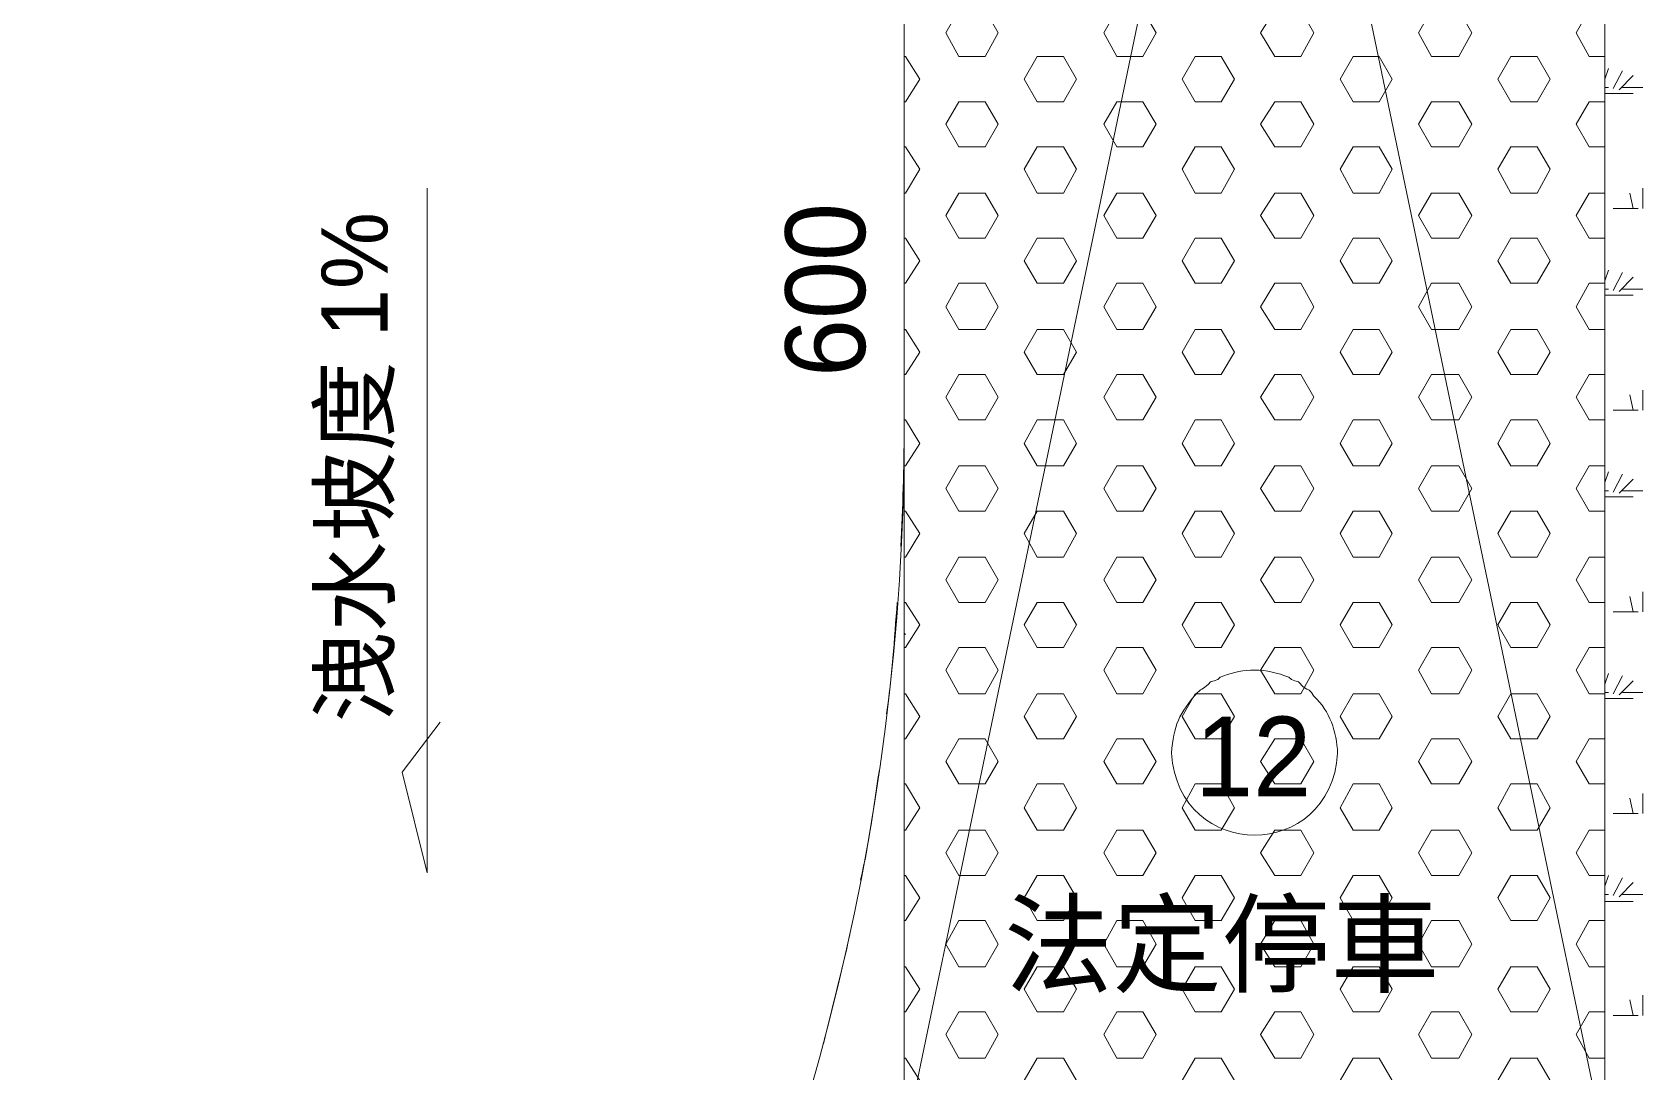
# Model space of a CAD drawing. Header units: millimetres. Extents: x 0 to 31017, y 0 to 21335.
# Drawn here: x 10418 to 10994, y 3394 to 3765 of the extents above; entities that cross this region are included whole.
import ezdxf
from ezdxf import colors
from ezdxf.entities.mleader import LeaderData, LeaderLine
from ezdxf.enums import TextEntityAlignment as Align
from ezdxf.math import Vec2, Vec3

# ---------------------------------------------------------------- set-up
doc = ezdxf.new("R2010")
doc.units = ezdxf.units.MM
doc.layers.add('PDF_幾何圖形', color=7, linetype='Continuous')
doc.layers.add('PDF_文字', color=7, linetype='Continuous')
doc.styles.add('PDF PMingLiU', font='')
doc.styles.get("Standard").update_dxf_attribs({"font": 'arial.ttf'})
doc.styles.get('PDF PMingLiU').set_extended_font_data('PMingLiU')

# ---------------------------------------------------------------- blocks, each defined once
blk = doc.blocks.new('建築底圖1140116')
at = {"layer": 'PDF_幾何圖形', "lineweight": 0}
for points in [[(1839.01, -22577.18), (1488.86, -22577.18, -0.000209), (1488.43, -24980.84)], [(1837.74, -24945.69, 0.011407), (1839.01, -24903.78, -0.254152), (1450.33, -25617.63)]]:
    blk.add_lwpolyline(points, format="xyb", dxfattribs=at)
for points in [[(2126.08, -23358.36), (2088.82, -23358.36), (2088.82, -25158.67), (2389.01, -25158.67)], [(1839.01, -25158.67), (1839.01, -24558.7), (2088.82, -24558.7), (2088.82, -25158.67)], [(1839.01, -25408.9), (2389.01, -25283.57), (1839.01, -25158.67), (1963.91, -24558.7), (2088.82, -25158.67), (1963.91, -24558.7), (1839.01, -25158.67), (2389.01, -25283.57)], [(1839.01, -25158.67), (1839.01, -24558.7), (2088.82, -24558.7), (2088.82, -25158.67)], [(1867.8, -24754.32), (1858.49, -24754.32), (1853.83, -24762.36), (1858.49, -24770.83), (1867.8, -24770.83), (1872.46, -24762.36)], [(1924.11, -24754.32), (1914.8, -24754.32), (1910.14, -24762.36), (1914.8, -24770.83), (1924.11, -24770.83), (1928.77, -24762.36)], [(1980.43, -24754.32), (1971.11, -24754.32), (1966.03, -24762.36), (1971.11, -24770.83), (1980.43, -24770.83), (1985.08, -24762.36)], [(2036.74, -24754.32), (2027, -24754.32), (2022.34, -24762.36), (2027, -24770.83), (2036.74, -24770.83), (2041.4, -24762.36)], [(1895.75, -24770.83), (1886.43, -24770.83), (1881.77, -24778.87), (1886.43, -24786.92), (1895.75, -24786.92), (1900.4, -24778.87)], [(1952.06, -24770.83), (1942.74, -24770.83), (1938.09, -24778.87), (1942.74, -24786.92), (1952.06, -24786.92), (1956.72, -24778.87)], [(2008.37, -24770.83), (1999.06, -24770.83), (1994.4, -24778.87), (1999.06, -24786.92), (2008.37, -24786.92), (2013.03, -24778.87)], [(2064.68, -24770.83), (2055.37, -24770.83), (2050.71, -24778.87), (2055.37, -24786.92), (2064.68, -24786.92), (2069.34, -24778.87)], [(1867.8, -24786.92), (1858.49, -24786.92), (1853.83, -24794.96), (1858.49, -24803.01), (1867.8, -24803.01), (1872.46, -24794.96)], [(1924.11, -24786.92), (1914.8, -24786.92), (1910.14, -24794.96), (1914.8, -24803.01), (1924.11, -24803.01), (1928.77, -24794.96)], [(1980.43, -24786.92), (1971.11, -24786.92), (1966.03, -24794.96), (1971.11, -24803.01), (1980.43, -24803.01), (1985.08, -24794.96)], [(2036.74, -24786.92), (2027, -24786.92), (2022.34, -24794.96), (2027, -24803.01), (2036.74, -24803.01), (2041.4, -24794.96)], [(1895.75, -24803.01), (1886.43, -24803.01), (1881.77, -24811.05), (1886.43, -24819.52), (1895.75, -24819.52), (1900.4, -24811.05)], [(1952.06, -24803.01), (1942.74, -24803.01), (1938.09, -24811.05), (1942.74, -24819.52), (1952.06, -24819.52), (1956.72, -24811.05)], [(2008.37, -24803.01), (1999.06, -24803.01), (1994.4, -24811.05), (1999.06, -24819.52), (2008.37, -24819.52), (2013.03, -24811.05)], [(2064.68, -24803.01), (2055.37, -24803.01), (2050.71, -24811.05), (2055.37, -24819.52), (2064.68, -24819.52), (2069.34, -24811.05)], [(1867.8, -24819.52), (1858.49, -24819.52), (1853.83, -24827.56), (1858.49, -24835.61), (1867.8, -24835.61), (1872.46, -24827.56)], [(1924.11, -24819.52), (1914.8, -24819.52), (1910.14, -24827.56), (1914.8, -24835.61), (1924.11, -24835.61), (1928.77, -24827.56)], [(1980.43, -24819.52), (1971.11, -24819.52), (1966.03, -24827.56), (1971.11, -24835.61), (1980.43, -24835.61), (1985.08, -24827.56)], [(2036.74, -24819.52), (2027, -24819.52), (2022.34, -24827.56), (2027, -24835.61), (2036.74, -24835.61), (2041.4, -24827.56)], [(1895.75, -24835.61), (1886.43, -24835.61), (1881.77, -24843.65), (1886.43, -24851.7), (1895.75, -24851.7), (1900.4, -24843.65)], [(1952.06, -24835.61), (1942.74, -24835.61), (1938.09, -24843.65), (1942.74, -24851.7), (1952.06, -24851.7), (1956.72, -24843.65)], [(2008.37, -24835.61), (1999.06, -24835.61), (1994.4, -24843.65), (1999.06, -24851.7), (2008.37, -24851.7), (2013.03, -24843.65)], [(2064.68, -24835.61), (2055.37, -24835.61), (2050.71, -24843.65), (2055.37, -24851.7), (2064.68, -24851.7), (2069.34, -24843.65)], [(1867.8, -24851.7), (1858.49, -24851.7), (1853.83, -24860.17), (1858.49, -24868.21), (1867.8, -24868.21), (1872.46, -24860.17)], [(1924.11, -24851.7), (1914.8, -24851.7), (1910.14, -24860.17), (1914.8, -24868.21), (1924.11, -24868.21), (1928.77, -24860.17)], [(1980.43, -24851.7), (1971.11, -24851.7), (1966.03, -24860.17), (1971.11, -24868.21), (1980.43, -24868.21), (1985.08, -24860.17)], [(2036.74, -24851.7), (2027, -24851.7), (2022.34, -24860.17), (2027, -24868.21), (2036.74, -24868.21), (2041.4, -24860.17)], [(1895.75, -24868.21), (1886.43, -24868.21), (1881.77, -24876.26), (1886.43, -24884.3), (1895.75, -24884.3), (1900.4, -24876.26)], [(1952.06, -24868.21), (1942.74, -24868.21), (1938.09, -24876.26), (1942.74, -24884.3), (1952.06, -24884.3), (1956.72, -24876.26)], [(2008.37, -24868.21), (1999.06, -24868.21), (1994.4, -24876.26), (1999.06, -24884.3), (2008.37, -24884.3), (2013.03, -24876.26)], [(2064.68, -24868.21), (2055.37, -24868.21), (2050.71, -24876.26), (2055.37, -24884.3), (2064.68, -24884.3), (2069.34, -24876.26)], [(1867.8, -24884.3), (1858.49, -24884.3), (1853.83, -24892.34), (1858.49, -24900.39), (1867.8, -24900.39), (1872.46, -24892.34)], [(1924.11, -24884.3), (1914.8, -24884.3), (1910.14, -24892.34), (1914.8, -24900.39), (1924.11, -24900.39), (1928.77, -24892.34)], [(1980.43, -24884.3), (1971.11, -24884.3), (1966.03, -24892.34), (1971.11, -24900.39), (1980.43, -24900.39), (1985.08, -24892.34)], [(2036.74, -24884.3), (2027, -24884.3), (2022.34, -24892.34), (2027, -24900.39), (2036.74, -24900.39), (2041.4, -24892.34)], [(1895.75, -24900.39), (1886.43, -24900.39), (1881.77, -24908.86), (1886.43, -24916.9), (1895.75, -24916.9), (1900.4, -24908.86)], [(1952.06, -24900.39), (1942.74, -24900.39), (1938.09, -24908.86), (1942.74, -24916.9), (1952.06, -24916.9), (1956.72, -24908.86)], [(2008.37, -24900.39), (1999.06, -24900.39), (1994.4, -24908.86), (1999.06, -24916.9), (2008.37, -24916.9), (2013.03, -24908.86)], [(2064.68, -24900.39), (2055.37, -24900.39), (2050.71, -24908.86), (2055.37, -24916.9), (2064.68, -24916.9), (2069.34, -24908.86)], [(1867.8, -24916.9), (1858.49, -24916.9), (1853.83, -24924.95), (1858.49, -24932.99), (1867.8, -24932.99), (1872.46, -24924.95)], [(1924.11, -24916.9), (1914.8, -24916.9), (1910.14, -24924.95), (1914.8, -24932.99), (1924.11, -24932.99), (1928.77, -24924.95)], [(1980.43, -24916.9), (1971.11, -24916.9), (1966.03, -24924.95), (1971.11, -24932.99), (1980.43, -24932.99), (1985.08, -24924.95)], [(2036.74, -24916.9), (2027, -24916.9), (2022.34, -24924.95), (2027, -24932.99), (2036.74, -24932.99), (2041.4, -24924.95)], [(1895.75, -24932.99), (1886.43, -24932.99), (1881.77, -24941.04), (1886.43, -24949.5), (1895.75, -24949.5), (1900.4, -24941.04)], [(1952.06, -24932.99), (1942.74, -24932.99), (1938.09, -24941.04), (1942.74, -24949.5), (1952.06, -24949.5), (1956.72, -24941.04)], [(2008.37, -24932.99), (1999.06, -24932.99), (1994.4, -24941.04), (1999.06, -24949.5), (2008.37, -24949.5), (2013.03, -24941.04)], [(2064.68, -24932.99), (2055.37, -24932.99), (2050.71, -24941.04), (2055.37, -24949.5), (2064.68, -24949.5), (2069.34, -24941.04)], [(1867.8, -24949.5), (1858.49, -24949.5), (1853.83, -24957.55), (1858.49, -24965.59), (1867.8, -24965.59), (1872.46, -24957.55)], [(1924.11, -24949.5), (1914.8, -24949.5), (1910.14, -24957.55), (1914.8, -24965.59), (1924.11, -24965.59), (1928.77, -24957.55)], [(1980.43, -24949.5), (1971.11, -24949.5), (1966.03, -24957.55), (1971.11, -24965.59), (1980.43, -24965.59), (1985.08, -24957.55)], [(2036.74, -24949.5), (2027, -24949.5), (2022.34, -24957.55), (2027, -24965.59), (2036.74, -24965.59), (2041.4, -24957.55)], [(1895.75, -24965.59), (1886.43, -24965.59), (1881.77, -24973.64), (1886.43, -24981.68), (1895.75, -24981.68), (1900.4, -24973.64)], [(1952.06, -24965.59), (1942.74, -24965.59), (1938.09, -24973.64), (1942.74, -24981.68), (1952.06, -24981.68), (1956.72, -24973.64)], [(2008.37, -24965.59), (1999.06, -24965.59), (1994.4, -24973.64), (1999.06, -24981.68), (2008.37, -24981.68), (2013.03, -24973.64)], [(2064.68, -24965.59), (2055.37, -24965.59), (2050.71, -24973.64), (2055.37, -24981.68), (2064.68, -24981.68), (2069.34, -24973.64)], [(1839.43, -24977.02), (1839.01, -24976.6), (1839.01, -24996.92), (1839.01, -24976.6)], [(1867.8, -24981.68), (1858.49, -24981.68), (1853.83, -24989.73), (1858.49, -24998.2), (1867.8, -24998.2), (1872.46, -24989.73)], [(1924.11, -24981.68), (1914.8, -24981.68), (1910.14, -24989.73), (1914.8, -24998.2), (1924.11, -24998.2), (1928.77, -24989.73)], [(1980.43, -24981.68), (1971.11, -24981.68), (1966.03, -24989.73), (1971.11, -24998.2), (1980.43, -24998.2), (1985.08, -24989.73)], [(2036.74, -24981.68), (2027, -24981.68), (2022.34, -24989.73), (2027, -24998.2), (2036.74, -24998.2), (2041.4, -24989.73)], [(1895.75, -24998.2), (1886.43, -24998.2), (1881.77, -25006.24), (1886.43, -25014.28), (1895.75, -25014.28), (1900.4, -25006.24)], [(1952.06, -24998.2), (1942.74, -24998.2), (1938.09, -25006.24), (1942.74, -25014.28), (1952.06, -25014.28), (1956.72, -25006.24)], [(2008.37, -24998.2), (1999.06, -24998.2), (1994.4, -25006.24), (1999.06, -25014.28), (2008.37, -25014.28), (2013.03, -25006.24)], [(2064.68, -24998.2), (2055.37, -24998.2), (2050.71, -25006.24), (2055.37, -25014.28), (2064.68, -25014.28), (2069.34, -25006.24)], [(1839.01, -25016.82), (1839.01, -25056.62)], [(1867.8, -25014.28), (1858.49, -25014.28), (1853.83, -25022.33), (1858.49, -25030.37), (1867.8, -25030.37), (1872.46, -25022.33)], [(1924.11, -25014.28), (1914.8, -25014.28), (1910.14, -25022.33), (1914.8, -25030.37), (1924.11, -25030.37), (1928.77, -25022.33)], [(1980.43, -25014.28), (1971.11, -25014.28), (1966.03, -25022.33), (1971.11, -25030.37), (1980.43, -25030.37), (1985.08, -25022.33)], [(2036.74, -25014.28), (2027, -25014.28), (2022.34, -25022.33), (2027, -25030.37), (2036.74, -25030.37), (2041.4, -25022.33)], [(1895.75, -25030.37), (1886.43, -25030.37), (1881.77, -25038.84), (1886.43, -25046.89), (1895.75, -25046.89), (1900.4, -25038.84)], [(1952.06, -25030.37), (1942.74, -25030.37), (1938.09, -25038.84), (1942.74, -25046.89), (1952.06, -25046.89), (1956.72, -25038.84)], [(2008.37, -25030.37), (1999.06, -25030.37), (1994.4, -25038.84), (1999.06, -25046.89), (2008.37, -25046.89), (2013.03, -25038.84)], [(2064.68, -25030.37), (2055.37, -25030.37), (2050.71, -25038.84), (2055.37, -25046.89), (2064.68, -25046.89), (2069.34, -25038.84)], [(1867.8, -25046.89), (1858.49, -25046.89), (1853.83, -25054.93), (1858.49, -25062.98), (1867.8, -25062.98), (1872.46, -25054.93)], [(1924.11, -25046.89), (1914.8, -25046.89), (1910.14, -25054.93), (1914.8, -25062.98), (1924.11, -25062.98), (1928.77, -25054.93)], [(1980.43, -25046.89), (1971.11, -25046.89), (1966.03, -25054.93), (1971.11, -25062.98), (1980.43, -25062.98), (1985.08, -25054.93)], [(2036.74, -25046.89), (2027, -25046.89), (2022.34, -25054.93), (2027, -25062.98), (2036.74, -25062.98), (2041.4, -25054.93)], [(1895.75, -25062.98), (1886.43, -25062.98), (1881.77, -25071.02), (1886.43, -25079.07), (1895.75, -25079.07), (1900.4, -25071.02)], [(1952.06, -25062.98), (1942.74, -25062.98), (1938.09, -25071.02), (1942.74, -25079.07), (1952.06, -25079.07), (1956.72, -25071.02)], [(2008.37, -25062.98), (1999.06, -25062.98), (1994.4, -25071.02), (1999.06, -25079.07), (2008.37, -25079.07), (2013.03, -25071.02)], [(2064.68, -25062.98), (2055.37, -25062.98), (2050.71, -25071.02), (2055.37, -25079.07), (2064.68, -25079.07), (2069.34, -25071.02)], [(1839.01, -25076.95), (1839.01, -25116.75)], [(1867.8, -25079.07), (1858.49, -25079.07), (1853.83, -25087.53), (1858.49, -25095.58), (1867.8, -25095.58), (1872.46, -25087.53)], [(1924.11, -25079.07), (1914.8, -25079.07), (1910.14, -25087.53), (1914.8, -25095.58), (1924.11, -25095.58), (1928.77, -25087.53)], [(1980.43, -25079.07), (1971.11, -25079.07), (1966.03, -25087.53), (1971.11, -25095.58), (1980.43, -25095.58), (1985.08, -25087.53)], [(2036.74, -25079.07), (2027, -25079.07), (2022.34, -25087.53), (2027, -25095.58), (2036.74, -25095.58), (2041.4, -25087.53)], [(1895.75, -25095.58), (1886.43, -25095.58), (1881.77, -25103.62), (1886.43, -25111.67), (1895.75, -25111.67), (1900.4, -25103.62)], [(1952.06, -25095.58), (1942.74, -25095.58), (1938.09, -25103.62), (1942.74, -25111.67), (1952.06, -25111.67), (1956.72, -25103.62)], [(2008.37, -25095.58), (1999.06, -25095.58), (1994.4, -25103.62), (1999.06, -25111.67), (2008.37, -25111.67), (2013.03, -25103.62)], [(2064.68, -25095.58), (2055.37, -25095.58), (2050.71, -25103.62), (2055.37, -25111.67), (2064.68, -25111.67), (2069.34, -25103.62)], [(1867.8, -25111.67), (1858.49, -25111.67), (1853.83, -25119.71), (1858.49, -25128.18), (1867.8, -25128.18), (1872.46, -25119.71)], [(1924.11, -25111.67), (1914.8, -25111.67), (1910.14, -25119.71), (1914.8, -25128.18), (1924.11, -25128.18), (1928.77, -25119.71)], [(1980.43, -25111.67), (1971.11, -25111.67), (1966.03, -25119.71), (1971.11, -25128.18), (1980.43, -25128.18), (1985.08, -25119.71)], [(2036.74, -25111.67), (2027, -25111.67), (2022.34, -25119.71), (2027, -25128.18), (2036.74, -25128.18), (2041.4, -25119.71)], [(1895.75, -25128.18), (1886.43, -25128.18), (1881.77, -25136.22), (1886.43, -25144.27), (1895.75, -25144.27), (1900.4, -25136.22)], [(1952.06, -25128.18), (1942.74, -25128.18), (1938.09, -25136.22), (1942.74, -25144.27), (1952.06, -25144.27), (1956.72, -25136.22)], [(2008.37, -25128.18), (1999.06, -25128.18), (1994.4, -25136.22), (1999.06, -25144.27), (2008.37, -25144.27), (2013.03, -25136.22)], [(2064.68, -25128.18), (2055.37, -25128.18), (2050.71, -25136.22), (2055.37, -25144.27), (2064.68, -25144.27), (2069.34, -25136.22)]]:
    blk.add_lwpolyline(points, close=True, dxfattribs=at)
at = {"layer": 'PDF_幾何圖形', "lineweight": 5}
blk.add_lwpolyline([(1839.01, -25158.67), (1839.01, -24558.7), (2088.82, -24558.7), (2088.82, -25158.67)], close=True, dxfattribs=at)
at = {"layer": 'PDF_幾何圖形', "lineweight": 0}
for points in [[(2088.82, -24754.32), (2083.31, -24754.32), (2078.66, -24762.36), (2083.31, -24770.83), (2088.82, -24770.83)], [(1839.01, -24786.92), (1839.43, -24786.92), (1844.52, -24778.87), (1839.43, -24770.83), (1839.01, -24770.83)], [(2088.82, -24778.87), (2090.09, -24775.06)], [(2091.78, -24782.26), (2095.17, -24775.91)], [(2093.9, -24782.68), (2098.98, -24777.6)], [(2088.82, -24781.84), (2090.09, -24781.84)], [(2095.17, -24781.84), (2102.37, -24781.84)], [(2088.82, -24786.92), (2083.31, -24786.92), (2078.66, -24794.96), (2083.31, -24803.01), (2088.82, -24803.01)], [(2088.82, -24783.95), (2098.98, -24783.95)], [(1839.01, -24819.52), (1839.43, -24819.52), (1844.52, -24811.05), (1839.43, -24803.01), (1839.01, -24803.01)], [(2102.37, -24825.02), (2102.37, -24817.83)], [(2088.82, -24819.52), (2083.31, -24819.52), (2078.66, -24827.56), (2083.31, -24835.61), (2088.82, -24835.61)], [(2098.98, -24825.02), (2097.71, -24819.52)], [(2091.78, -24825.02), (2100.67, -24825.02)], [(1839.01, -24851.7), (1839.43, -24851.7), (1844.52, -24843.65), (1839.43, -24835.61), (1839.01, -24835.61)], [(2088.82, -24851.7), (2083.31, -24851.7), (2078.66, -24860.17), (2083.31, -24868.21), (2088.82, -24868.21)], [(2088.82, -24850.85), (2090.09, -24847.04)], [(2091.78, -24854.24), (2095.17, -24847.89)], [(2093.9, -24854.66), (2098.98, -24849.58)], [(2088.82, -24853.82), (2090.09, -24853.82)], [(2088.82, -24855.93), (2098.98, -24855.93)], [(2095.17, -24853.82), (2102.37, -24853.82)], [(1839.01, -24884.3), (1839.43, -24884.3), (1844.52, -24876.26), (1839.43, -24868.21), (1839.01, -24868.21)], [(2088.82, -24884.3), (2083.31, -24884.3), (2078.66, -24892.34), (2083.31, -24900.39), (2088.82, -24900.39)], [(2098.98, -24897), (2097.71, -24891.5)], [(2102.37, -24897), (2102.37, -24889.8)], [(2091.78, -24897), (2100.67, -24897)], [(1839.01, -24916.9), (1839.43, -24916.9), (1844.52, -24908.86), (1839.43, -24900.39), (1839.01, -24900.39)], [(2088.82, -24916.9), (2083.31, -24916.9), (2078.66, -24924.95), (2083.31, -24932.99), (2088.82, -24932.99)], [(2088.82, -24922.83), (2090.09, -24919.02)], [(2091.78, -24926.22), (2095.17, -24919.87)], [(2088.82, -24925.79), (2090.09, -24925.79)], [(2093.9, -24926.64), (2098.98, -24921.56)], [(2095.17, -24925.79), (2102.37, -24925.79)], [(1839.01, -24949.5), (1839.43, -24949.5), (1844.52, -24941.04), (1839.43, -24932.99), (1839.01, -24932.99)], [(2088.82, -24927.91), (2098.98, -24927.91)], [(2088.82, -24949.5), (2083.31, -24949.5), (2078.66, -24957.55), (2083.31, -24965.59), (2088.82, -24965.59)], [(2102.37, -24968.98), (2102.37, -24961.78)], [(1839.01, -24981.68), (1839.43, -24981.68), (1844.52, -24973.64), (1839.43, -24965.59), (1839.01, -24965.59)], [(2098.98, -24968.98), (2097.71, -24963.48)], [(2091.78, -24968.98), (2100.67, -24968.98)], [(2088.82, -24981.68), (2083.31, -24981.68), (2078.66, -24989.73), (2083.31, -24998.2), (2088.82, -24998.2)], [(2088.82, -24994.81), (2090.09, -24991)], [(2091.78, -24998.2), (2095.17, -24991.84)], [(2093.9, -24998.62), (2098.98, -24993.54)], [(1839.01, -25014.28), (1839.43, -25014.28), (1844.52, -25006.24), (1839.43, -24998.2), (1839.01, -24998.2)], [(2088.82, -24997.77), (2090.09, -24997.77)], [(2088.82, -24999.89), (2098.98, -24999.89)], [(2095.17, -24997.77), (2102.37, -24997.77)], [(2088.82, -25014.28), (2083.31, -25014.28), (2078.66, -25022.33), (2083.31, -25030.37), (2088.82, -25030.37)], [(1839.01, -25046.89), (1839.43, -25046.89), (1844.52, -25038.84), (1839.43, -25030.37), (1839.01, -25030.37)], [(2098.98, -25040.96), (2097.71, -25035.45)], [(2102.37, -25040.96), (2102.37, -25033.76)], [(2091.78, -25040.96), (2100.67, -25040.96)], [(2088.82, -25046.89), (2083.31, -25046.89), (2078.66, -25054.93), (2083.31, -25062.98), (2088.82, -25062.98)], [(1839.01, -25079.07), (1839.43, -25079.07), (1844.52, -25071.02), (1839.43, -25062.98), (1839.01, -25062.98)], [(2088.82, -25066.79), (2090.09, -25062.98)], [(2091.78, -25070.17), (2095.17, -25063.82)], [(2088.82, -25069.75), (2090.09, -25069.75)], [(2093.9, -25070.6), (2098.98, -25065.52)], [(2095.17, -25069.75), (2102.37, -25069.75)], [(2088.82, -25072.29), (2098.98, -25072.29)], [(2088.82, -25079.07), (2083.31, -25079.07), (2078.66, -25087.53), (2083.31, -25095.58), (2088.82, -25095.58)], [(1839.01, -25111.67), (1839.43, -25111.67), (1844.52, -25103.62), (1839.43, -25095.58), (1839.01, -25095.58)], [(2098.98, -25112.94), (2097.71, -25107.43)], [(2102.37, -25112.94), (2102.37, -25105.74)], [(2088.82, -25111.67), (2083.31, -25111.67), (2078.66, -25119.71), (2083.31, -25128.18), (2088.82, -25128.18)], [(2091.78, -25112.94), (2100.67, -25112.94)], [(1839.01, -25144.27), (1839.43, -25144.27), (1844.52, -25136.22), (1839.43, -25128.18), (1839.01, -25128.18)]]:
    blk.add_lwpolyline(points, dxfattribs=at)
at = {"layer": 'PDF_幾何圖形', "lineweight": 9}
blk.add_lwpolyline([(1673.46, -25008.36), (1659.91, -25026.14), (1668.8, -25062.13), (1668.8, -24817.83)], dxfattribs=at)
at = {"layer": 'PDF_幾何圖形', "lineweight": 5}
blk.add_lwpolyline([(1963.91, -24989.73, 0.090366), (1952.91, -24991.84), (1951.64, -24992.27), (1950.79, -24993.11), (1949.52, -24993.54), (1948.25, -24993.96)], format="xyb", dxfattribs=at)
blk.add_lwpolyline([(1985.08, -24999.04), (1984.24, -24997.77), (1983.39, -24996.92), (1982.54, -24996.5), (1981.27, -24995.65), (1979.58, -24993.96), (1978.31, -24993.54), (1977.04, -24993.11), (1976.19, -24992.27)], dxfattribs=at)
blk.add_arc((919.79, -24896.9), 919.24, 356.95732, 359.57139, dxfattribs=at)
at = {"layer": 'PDF_幾何圖形', "lineweight": 0}
for points in [[(1839.01, -24903.78), (1839.01, -24128.24), (1839.01, -23352.71), (1839.01, -22577.18)], [(1832.66, -25005.39), (1834.6, -24992.45), (1835.49, -24978.66), (1836.47, -24965.59)], [(1823.35, -25064.67), (1826.61, -25051.1), (1827.95, -25038.91), (1830.12, -25025.29)], [(1810.22, -25123.1), (1813.23, -25110), (1816.81, -25097.34), (1819.53, -25084.15)]]:
    blk.add_open_spline(points, degree=3, dxfattribs=at)
at = {"layer": 'PDF_幾何圖形', "lineweight": 5}
for points in [[(1832.66, -25005.39), (1834.6, -24992.45), (1835.49, -24978.66), (1836.47, -24965.59)], [(1976.19, -24992.27), (1972.2, -24990.76), (1968.18, -24989.71), (1963.91, -24989.73)], [(1948.25, -24993.96), (1946.1, -24996.53), (1945.13, -24996.1), (1943.59, -24997.77)], [(1943.59, -24997.77), (1937.06, -25005), (1934.98, -25009.71), (1934.28, -25019.37)], [(1993.55, -25019.37), (1993.17, -25011.84), (1990.86, -25004.33), (1985.08, -24999.04)], [(1934.28, -25019.37), (1936.76, -25058.33), (1991.07, -25058.33), (1993.55, -25019.37)], [(1823.35, -25064.67), (1826.61, -25051.1), (1827.95, -25038.91), (1830.12, -25025.29)], [(1810.22, -25123.1), (1813.23, -25110), (1816.81, -25097.34), (1819.53, -25084.15)]]:
    blk.add_open_spline(points, degree=3, dxfattribs=at)
at = {"layer": 'PDF_文字', "attachment_point": 4, "rotation": 90, "style": 'PDF PMingLiU'}
for s, insert, char_height in [('洩水坡度 1%', (1644.23, -25008.36), 23.611), ('600', (1811, -24885.14), 28.447)]:
    blk.add_mtext(s, dxfattribs=dict(at, insert=insert, char_height=char_height))
at = {"layer": 'PDF_文字', "char_height": 28.447, "attachment_point": 4, "style": 'PDF PMingLiU'}
for s, insert in [('12', (1942.74, -25020.57)), ('法定停車', (1874.58, -25089.16))]:
    blk.add_mtext(s, dxfattribs=dict(at, insert=insert))
blk = doc.blocks.new('_DetailCallout')
at = {"color": 0, "linetype": 'ByBlock', "lineweight": -2, "transparency": 16777216}
blk.add_line((8, 0), (-8, 0), dxfattribs=at)
blk.add_circle((0, 0), 8, dxfattribs=at)
at = {"color": 0, "transparency": 16777216}
for tag, p in [('視圖號碼', (0, 1)), ('圖紙號碼', (0, -6))]:
    blk.add_attdef(tag, text='', height=3, dxfattribs=at).set_placement(p, align=Align.CENTER)

msp = doc.modelspace()

# ---------------------------------------------------------------- block references
at = {"color": 2}
msp.add_blockref('建築底圖1140116', (8890.21, 28527.44), dxfattribs=at)

# ---------------------------------------------------------------- leaders
at = {"color": 175, "true_color": 0x4554a5}
ml = msp.add_multileader_block('Standard', dxfattribs=at)
ml.set_content('_DetailCallout', color=(69, 84, 165), scale=15)
ml.set_attribute('視圖號碼', '冷藏庫', width=0)
ml.set_attribute('圖紙號碼', 'A機', width=0)
ml.set_leader_properties()
ml.build(insert=Vec2(0, 0))
ml.multileader.update_dxf_attribs({"leader_type": 0})
ctx = ml.context
ctx.base_point, ctx.plane_origin = Vec3(13190.86, 19361.87), Vec3(13310.86, 19361.87)
notes = []
notes.append((ctx, [(0, (0, 0, 0), (0, 0), (1, 0), 1, [])]))
ctx.block.insert = Vec3(13310.86, 19361.87)
at = {"color": 251, "true_color": 0x636466}
ml = msp.add_multileader_block('Standard', dxfattribs=at)
ml.set_content('_DetailCallout', color=(99, 100, 102), scale=15)
ml.set_attribute('視圖號碼', '急速庫', width=0)
ml.set_attribute('圖紙號碼', 'B', width=0)
ml.set_leader_properties()
ml.build(insert=Vec2(0, 0))
ml.multileader.update_dxf_attribs({"leader_type": 0})
ctx = ml.context
ctx.base_point, ctx.plane_origin = Vec3(11503.79, 17825.66), Vec3(11623.79, 17825.66)
notes.append((ctx, [(0, (0, 0, 0), (0, 0), (1, 0), 1, [])]))
ctx.block.insert = Vec3(11623.79, 17825.66)
ml = msp.add_multileader_block('Standard', dxfattribs=at)
ml.set_content('_DetailCallout', color=(99, 100, 102), scale=15)
ml.set_attribute('視圖號碼', '急速庫', width=0)
ml.set_attribute('圖紙號碼', 'A-2', width=0)
ml.set_leader_properties()
ml.build(insert=Vec2(0, 0))
ml.multileader.update_dxf_attribs({"leader_type": 0})
ctx = ml.context
ctx.base_point, ctx.plane_origin = Vec3(11835.98, 17825.66), Vec3(11955.98, 17825.66)
notes.append((ctx, [(0, (0, 0, 0), (0, 0), (1, 0), 1, [])]))
ctx.block.insert = Vec3(11955.98, 17825.66)
ml = msp.add_multileader_block('Standard', dxfattribs=at)
ml.set_content('_DetailCallout', color=(99, 100, 102), scale=15)
ml.set_attribute('視圖號碼', '急速庫', width=0)
ml.set_attribute('圖紙號碼', 'A-1', width=0)
ml.set_leader_properties()
ml.build(insert=Vec2(0, 0))
ml.multileader.update_dxf_attribs({"leader_type": 0})
ctx = ml.context
ctx.base_point, ctx.plane_origin = Vec3(12173.04, 17825.66), Vec3(12293.04, 17825.66)
notes.append((ctx, [(0, (0, 0, 0), (0, 0), (1, 0), 1, [])]))
ctx.block.insert = Vec3(12293.04, 17825.66)
at = {"color": 175, "true_color": 0x4554a5}
ml = msp.add_multileader_block('Standard', dxfattribs=at)
ml.set_content('_DetailCallout', color=(69, 84, 165), scale=15)
ml.set_attribute('視圖號碼', '急速庫', width=0)
ml.set_attribute('圖紙號碼', 'B機', width=0)
ml.set_leader_properties()
ml.build(insert=Vec2(0, 0))
ml.multileader.update_dxf_attribs({"leader_type": 0})
ctx = ml.context
ctx.base_point, ctx.plane_origin = Vec3(10848.71, 17628.06), Vec3(10968.71, 17628.06)
notes.append((ctx, [(0, (0, 0, 0), (0, 0), (1, 0), 1, [])]))
ctx.block.insert = Vec3(10968.71, 17628.06)
ml = msp.add_multileader_block('Standard', dxfattribs=at)
ml.set_content('_DetailCallout', color=(69, 84, 165), scale=15)
ml.set_attribute('視圖號碼', '半成品', width=0)
ml.set_attribute('圖紙號碼', 'B機', width=0)
ml.set_leader_properties()
ml.build(insert=Vec2(0, 0))
ml.multileader.update_dxf_attribs({"leader_type": 0})
ctx = ml.context
ctx.base_point, ctx.plane_origin = Vec3(10572.64, 17628.06), Vec3(10692.64, 17628.06)
notes.append((ctx, [(0, (0, 0, 0), (0, 0), (1, 0), 1, [])]))
ctx.block.insert = Vec3(10692.64, 17628.06)
ml = msp.add_multileader_block('Standard', dxfattribs=at)
ml.set_content('_DetailCallout', color=(69, 84, 165), scale=15)
ml.set_attribute('視圖號碼', '急速庫', width=0)
ml.set_attribute('圖紙號碼', 'A機', width=0)
ml.set_leader_properties()
ml.build(insert=Vec2(0, 0))
ml.multileader.update_dxf_attribs({"leader_type": 0})
ctx = ml.context
ctx.base_point, ctx.plane_origin = Vec3(10848.71, 17335.06), Vec3(10968.71, 17335.06)
notes.append((ctx, [(0, (0, 0, 0), (0, 0), (1, 0), 1, [])]))
ctx.block.insert = Vec3(10968.71, 17335.06)
ml = msp.add_multileader_block('Standard', dxfattribs=at)
ml.set_content('_DetailCallout', color=(69, 84, 165), scale=15)
ml.set_attribute('視圖號碼', '半成品', width=0)
ml.set_attribute('圖紙號碼', 'A機', width=0)
ml.set_leader_properties()
ml.build(insert=Vec2(0, 0))
ml.multileader.update_dxf_attribs({"leader_type": 0})
ctx = ml.context
ctx.base_point, ctx.plane_origin = Vec3(10572.64, 17335.06), Vec3(10692.64, 17335.06)
notes.append((ctx, [(0, (0, 0, 0), (0, 0), (1, 0), 1, [])]))
ctx.block.insert = Vec3(10692.64, 17335.06)
at = {"color": 251, "true_color": 0x636466}
ml = msp.add_multileader_block('Standard', dxfattribs=at)
ml.set_content('_DetailCallout', color=(99, 100, 102), scale=15)
ml.set_attribute('視圖號碼', '半成品', width=0)
ml.set_attribute('圖紙號碼', 'B', width=0)
ml.set_leader_properties()
ml.build(insert=Vec2(0, 0))
ml.multileader.update_dxf_attribs({"leader_type": 0})
ctx = ml.context
ctx.base_point, ctx.plane_origin = Vec3(11496.44, 16648.92), Vec3(11616.44, 16648.92)
notes.append((ctx, [(0, (0, 0, 0), (0, 0), (1, 0), 1, [])]))
ctx.block.insert = Vec3(11616.44, 16648.92)
ml = msp.add_multileader_block('Standard', dxfattribs=at)
ml.set_content('_DetailCallout', color=(99, 100, 102), scale=15)
ml.set_attribute('視圖號碼', '半成品', width=0)
ml.set_attribute('圖紙號碼', 'A-2', width=0)
ml.set_leader_properties()
ml.build(insert=Vec2(0, 0))
ml.multileader.update_dxf_attribs({"leader_type": 0})
ctx = ml.context
ctx.base_point, ctx.plane_origin = Vec3(11828.64, 16648.92), Vec3(11948.64, 16648.92)
notes.append((ctx, [(0, (0, 0, 0), (0, 0), (1, 0), 1, [])]))
ctx.block.insert = Vec3(11948.64, 16648.92)
ml = msp.add_multileader_block('Standard', dxfattribs=at)
ml.set_content('_DetailCallout', color=(99, 100, 102), scale=15)
ml.set_attribute('視圖號碼', '半成品', width=0)
ml.set_attribute('圖紙號碼', 'A-1', width=0)
ml.set_leader_properties()
ml.build(insert=Vec2(0, 0))
ml.multileader.update_dxf_attribs({"leader_type": 0})
ctx = ml.context
ctx.base_point, ctx.plane_origin = Vec3(12165.69, 16648.92), Vec3(12285.69, 16648.92)
notes.append((ctx, [(0, (0, 0, 0), (0, 0), (1, 0), 1, [])]))
ctx.block.insert = Vec3(12285.69, 16648.92)
ml = msp.add_multileader_block('Standard', dxfattribs=at)
ml.set_content('_DetailCallout', color=(99, 100, 102), scale=15)
ml.set_attribute('視圖號碼', '急速庫', width=0)
ml.set_attribute('圖紙號碼', 'A機', width=0)
ml.set_leader_properties()
ml.build(insert=Vec2(0, 0))
ml.multileader.update_dxf_attribs({"leader_type": 0})
ctx = ml.context
ctx.base_point, ctx.plane_origin = Vec3(10926.37, 16519.78), Vec3(11046.37, 16519.78)
notes.append((ctx, [(0, (0, 0, 0), (0, 0), (1, 0), 1, [])]))
ctx.block.insert = Vec3(11046.37, 16519.78)
ml = msp.add_multileader_block('Standard', dxfattribs=at)
ml.set_content('_DetailCallout', color=(99, 100, 102), scale=15)
ml.set_attribute('視圖號碼', '半成品', width=0)
ml.set_attribute('圖紙號碼', 'A機', width=0)
ml.set_leader_properties()
ml.build(insert=Vec2(0, 0))
ml.multileader.update_dxf_attribs({"leader_type": 0})
ctx = ml.context
ctx.base_point, ctx.plane_origin = Vec3(10650.3, 16519.78), Vec3(10770.3, 16519.78)
notes.append((ctx, [(0, (0, 0, 0), (0, 0), (1, 0), 1, [])]))
ctx.block.insert = Vec3(10770.3, 16519.78)
ml = msp.add_multileader_block('Standard', dxfattribs=at)
ml.set_content('_DetailCallout', color=(99, 100, 102), scale=15)
ml.set_attribute('視圖號碼', '急速庫', width=0)
ml.set_attribute('圖紙號碼', 'B機', width=0)
ml.set_leader_properties()
ml.build(insert=Vec2(0, 0))
ml.multileader.update_dxf_attribs({"leader_type": 0})
ctx = ml.context
ctx.base_point, ctx.plane_origin = Vec3(10996.37, 16154.25), Vec3(11116.37, 16154.25)
notes.append((ctx, [(0, (0, 0, 0), (0, 0), (1, 0), 1, [])]))
ctx.block.insert = Vec3(11116.37, 16154.25)
ml = msp.add_multileader_block('Standard', dxfattribs=at)
ml.set_content('_DetailCallout', color=(99, 100, 102), scale=15)
ml.set_attribute('視圖號碼', '半成品', width=0)
ml.set_attribute('圖紙號碼', 'B機', width=0)
ml.set_leader_properties()
ml.build(insert=Vec2(0, 0))
ml.multileader.update_dxf_attribs({"leader_type": 0})
ctx = ml.context
ctx.base_point, ctx.plane_origin = Vec3(10720.3, 16154.25), Vec3(10840.3, 16154.25)
notes.append((ctx, [(0, (0, 0, 0), (0, 0), (1, 0), 1, [])]))
ctx.block.insert = Vec3(10840.3, 16154.25)
at = {"color": 54}
ml = msp.add_multileader_block('Standard', dxfattribs=at)
ml.set_content('_DetailCallout', color=54, scale=15)
ml.set_attribute('視圖號碼', '冷藏庫', width=0)
ml.set_attribute('圖紙號碼', 'A機', width=0)
ml.set_leader_properties()
ml.build(insert=Vec2(0, 0))
ml.multileader.update_dxf_attribs({"leader_type": 0})
ctx = ml.context
ctx.base_point, ctx.plane_origin = Vec3(29838.44, 5795.86), Vec3(29958.44, 5795.86)
notes.append((ctx, [(0, (0, 0, 0), (0, 0), (1, 0), 1, [])]))
ctx.block.insert = Vec3(29958.44, 5795.86)
at = {"color": 230}
ml = msp.add_multileader_block('Standard', dxfattribs=at)
ml.set_content('_DetailCallout', color=230, scale=15)
ml.set_attribute('視圖號碼', '冷藏庫', width=0)
ml.set_attribute('圖紙號碼', 'A機', width=0)
ml.set_leader_properties()
ml.build(insert=Vec2(0, 0))
ml.multileader.update_dxf_attribs({"leader_type": 0})
ctx = ml.context
ctx.base_point, ctx.plane_origin = Vec3(29234.45, 5540.76), Vec3(29354.45, 5540.76)
notes.append((ctx, [(0, (0, 0, 0), (0, 0), (1, 0), 1, [])]))
ctx.block.insert = Vec3(29354.45, 5540.76)
at = {"color": 30}
ml = msp.add_multileader_block('Standard', dxfattribs=at)
ml.set_content('_DetailCallout', color=30, scale=15)
ml.set_attribute('視圖號碼', '冷藏庫', width=0)
ml.set_attribute('圖紙號碼', 'A', width=0)
ml.set_leader_properties()
ml.build(insert=Vec2(0, 0))
ml.multileader.update_dxf_attribs({"leader_type": 0})
ctx = ml.context
ctx.base_point, ctx.plane_origin = Vec3(29710.71, 5353.36), Vec3(29830.71, 5353.36)
notes.append((ctx, [(0, (0, 0, 0), (0, 0), (1, 0), 1, [])]))
ctx.block.insert = Vec3(29830.71, 5353.36)
ml = msp.add_multileader_block('Standard', dxfattribs=at)
ml.set_content('_DetailCallout', color=30, scale=15)
ml.set_attribute('視圖號碼', '急速庫', width=0)
ml.set_attribute('圖紙號碼', 'B', width=0)
ml.set_leader_properties()
ml.build(insert=Vec2(0, 0))
ml.multileader.update_dxf_attribs({"leader_type": 0})
ctx = ml.context
ctx.base_point, ctx.plane_origin = Vec3(27687.37, 4294.55), Vec3(27807.37, 4294.55)
notes.append((ctx, [(0, (0, 0, 0), (0, 0), (1, 0), 1, [])]))
ctx.block.insert = Vec3(27807.37, 4294.55)
ml = msp.add_multileader_block('Standard', dxfattribs=at)
ml.set_content('_DetailCallout', color=30, scale=15)
ml.set_attribute('視圖號碼', '急速庫', width=0)
ml.set_attribute('圖紙號碼', 'A-2', width=0)
ml.set_leader_properties()
ml.build(insert=Vec2(0, 0))
ml.multileader.update_dxf_attribs({"leader_type": 0})
ctx = ml.context
ctx.base_point, ctx.plane_origin = Vec3(28019.57, 4294.55), Vec3(28139.57, 4294.55)
notes.append((ctx, [(0, (0, 0, 0), (0, 0), (1, 0), 1, [])]))
ctx.block.insert = Vec3(28139.57, 4294.55)
ml = msp.add_multileader_block('Standard', dxfattribs=at)
ml.set_content('_DetailCallout', color=30, scale=15)
ml.set_attribute('視圖號碼', '急速庫', width=0)
ml.set_attribute('圖紙號碼', 'A-1', width=0)
ml.set_leader_properties()
ml.build(insert=Vec2(0, 0))
ml.multileader.update_dxf_attribs({"leader_type": 0})
ctx = ml.context
ctx.base_point, ctx.plane_origin = Vec3(28356.63, 4294.55), Vec3(28476.63, 4294.55)
notes.append((ctx, [(0, (0, 0, 0), (0, 0), (1, 0), 1, [])]))
ctx.block.insert = Vec3(28476.63, 4294.55)
at = {"color": 230}
ml = msp.add_multileader_block('Standard', dxfattribs=at)
ml.set_content('_DetailCallout', color=230, scale=15)
ml.set_attribute('視圖號碼', '急速庫', width=0)
ml.set_attribute('圖紙號碼', 'B機', width=0)
ml.set_leader_properties()
ml.build(insert=Vec2(0, 0))
ml.multileader.update_dxf_attribs({"leader_type": 0})
ctx = ml.context
ctx.base_point, ctx.plane_origin = Vec3(27021.05, 4196.21), Vec3(27141.05, 4196.21)
notes.append((ctx, [(0, (0, 0, 0), (0, 0), (1, 0), 1, [])]))
ctx.block.insert = Vec3(27141.05, 4196.21)
ml = msp.add_multileader_block('Standard', dxfattribs=at)
ml.set_content('_DetailCallout', color=230, scale=15)
ml.set_attribute('視圖號碼', '半成品', width=0)
ml.set_attribute('圖紙號碼', 'B機', width=0)
ml.set_leader_properties()
ml.build(insert=Vec2(0, 0))
ml.multileader.update_dxf_attribs({"leader_type": 0})
ctx = ml.context
ctx.base_point, ctx.plane_origin = Vec3(26744.98, 4196.21), Vec3(26864.98, 4196.21)
notes.append((ctx, [(0, (0, 0, 0), (0, 0), (1, 0), 1, [])]))
ctx.block.insert = Vec3(26864.98, 4196.21)
ml = msp.add_multileader_block('Standard', dxfattribs=at)
ml.set_content('_DetailCallout', color=230, scale=15)
ml.set_attribute('視圖號碼', '急速庫', width=0)
ml.set_attribute('圖紙號碼', 'A機', width=0)
ml.set_leader_properties()
ml.build(insert=Vec2(0, 0))
ml.multileader.update_dxf_attribs({"leader_type": 0})
ctx = ml.context
ctx.base_point, ctx.plane_origin = Vec3(27021.05, 3903.21), Vec3(27141.05, 3903.21)
notes.append((ctx, [(0, (0, 0, 0), (0, 0), (1, 0), 1, [])]))
ctx.block.insert = Vec3(27141.05, 3903.21)
ml = msp.add_multileader_block('Standard', dxfattribs=at)
ml.set_content('_DetailCallout', color=230, scale=15)
ml.set_attribute('視圖號碼', '半成品', width=0)
ml.set_attribute('圖紙號碼', 'A機', width=0)
ml.set_leader_properties()
ml.build(insert=Vec2(0, 0))
ml.multileader.update_dxf_attribs({"leader_type": 0})
ctx = ml.context
ctx.base_point, ctx.plane_origin = Vec3(26744.98, 3903.21), Vec3(26864.98, 3903.21)
notes.append((ctx, [(0, (0, 0, 0), (0, 0), (1, 0), 1, [])]))
ctx.block.insert = Vec3(26864.98, 3903.21)
for ctx, leaders in notes:
    for number, flags, end, landing, length, lines in leaders:
        leader = LeaderData()
        leader.index, (leader.has_last_leader_line, leader.has_dogleg_vector, leader.attachment_direction) = number, flags
        leader.last_leader_point, leader.dogleg_vector, leader.dogleg_length = Vec3(end), Vec3(landing), length
        for number, points, colour, breaks in lines:
            line = LeaderLine()
            line.index, line.vertices, line.color, line.breaks = number, Vec3.list(points), colors.encode_raw_color(colour), breaks
            leader.lines.append(line)
        ctx.leaders.append(leader)

doc.saveas('drawing.dxf')
